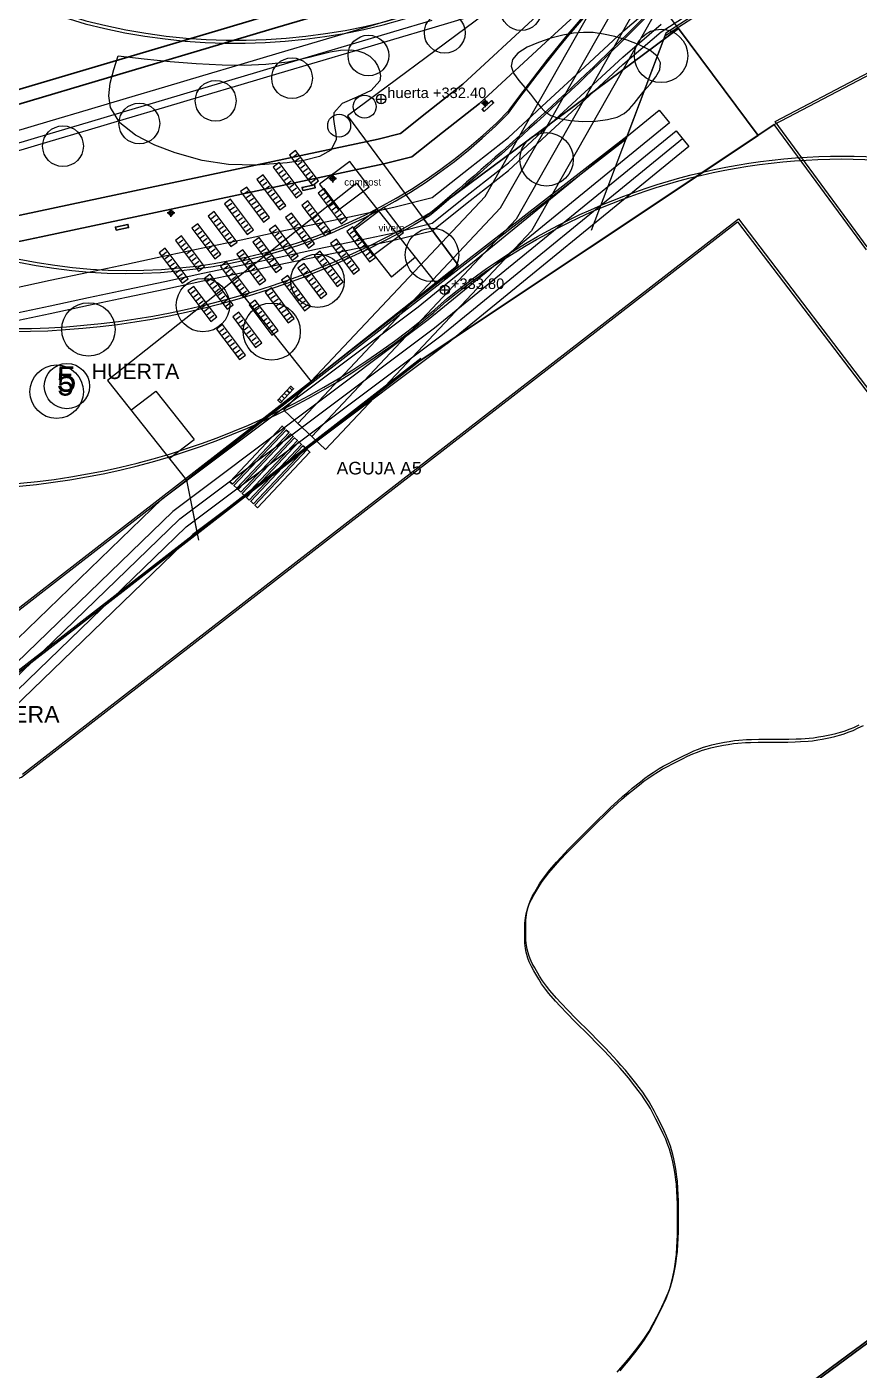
# Model space of a CAD drawing. Header units: metres. Extents: x -1097 to 1588, y -673 to 884.
# Drawn here: x 1084.3 to 1215.1, y 270.2 to 481.3 of the extents above; entities that cross this region are included whole.
import ezdxf

# ---------------------------------------------------------------- set-up
doc = ezdxf.new("R2010")
doc.units = ezdxf.units.M
doc.layers.get('0').update_dxf_attribs({"lineweight": 0, "plot": 0})
for name, color, linetype, lineweight, plot in [('ARBOLES_PROY', 3, 'Continuous', 0, False), ('CORTE-TEXTO', 7, 'Continuous', 0, False), ('COTAS', 7, 'Continuous', 0, False), ('CRECIDA_Q100', 5, 'Continuous', 0, False), ('CRECIDA_Q2', 150, 'Continuous', 0, False), ('EXTENSIONES', 252, 'Continuous', 0, False), ('HATCHS', 7, 'Continuous', 0, False), ('Plazas de Arribo', 40, 'Continuous', 0, False), ('PROY-CICLOVIA', 1, 'Continuous', 0, False), ('PROY-HUERTA', 34, 'Continuous', 0, False), ('PROY-TEXTO', 7, 'Continuous', 0, False), ('SUDS-CUNETA_VERDE', 3, 'Continuous', 0, False), ('SUDS-HUMEDAL', 5, 'Continuous', 0, False), ('SUDS-JARDIN_LLUVIA', 4, 'Continuous', 0, False), ('SUDS-PASARELA', 30, 'Continuous', 0, False), ('TERRAZAS-GAVIONES', 8, 'Continuous', 0, False), ('TERRENO', 188, 'Continuous', 0, False), ('TEXTO', 7, 'Continuous', 0, False), ('Usos Dep.', 94, 'Continuous', 0, False), ('VEGETACION', 85, 'Continuous', 0, False), ('VISTA', 7, 'Continuous', 0, False), ('VISTA LEJOS', 7, 'Continuous', 0, False)]:
    doc.layers.add(name, color=color, linetype=linetype, lineweight=lineweight, plot=plot)
doc.styles.add('ARIAL', font='arial.ttf')

# ---------------------------------------------------------------- blocks, each defined once
blk = doc.blocks.new('BICICLETERO')
for points in [[(-1.5, -0.3), (1.5, -0.3), (1.5, 0.3), (-1.5, 0.3), (-1.5, -0.3)], [(-1.2, -0.3), (-1.2, 0.3)], [(-0.6, -0.3), (-0.6, 0.3)], [(0, -0.3), (0, 0.3)], [(0.5999999999999999, -0.3), (0.5999999999999999, 0.3)], [(1.2, -0.3), (1.2, 0.3)]]:
    blk.add_lwpolyline(points)
blk = doc.blocks.new('LUMINARIA')
for points in [[(-0.6, 0), (0.6, 0)], [(0.35, 0), (0.3197409101749103, 0.1423578250765301), (0.2341957122256004, 0.2601006889170879), (0.1081559480312316, 0.3328697807033037), (-0.03658496214367866, 0.3480826633788957), (-0.1749999999999999, 0.3031088913245535), (-0.2831559480312316, 0.2057248383023656), (-0.3423516602568319, 0.0727690917862159), (-0.3423516602568319, -0.07276909178621567), (-0.2831559480312316, -0.2057248383023655), (-0.1750000000000002, -0.3031088913245534), (-0.03658496214367898, -0.3480826633788957), (0.1081559480312315, -0.3328697807033038), (0.2341957122256002, -0.2601006889170881), (0.3197409101749102, -0.1423578250765303), (0.35, -8.572527594031472e-17)], [(0, -0.6), (0, 0.6)]]:
    blk.add_lwpolyline(points)
blk = doc.blocks.new('BANCO')
blk.add_lwpolyline([(-1, -0.25), (1, -0.25), (1, 0.25), (-1, 0.25), (-1, -0.25)])
blk = doc.blocks.new('CANTERO')
for points in [[(-0.6, -3), (0.6, -3), (0.6, 3), (-0.6, 3), (-0.6, -3)], [(-0.4, 2.399999999999999), (0.4, 2.399999999999999)], [(-0.4, 1.699999999999999), (0.4, 1.699999999999999)], [(-0.4, 1), (0.4, 1)], [(-0.4, 0.2999999999999998), (0.4, 0.2999999999999998)], [(-0.4, -0.4000000000000004), (0.4, -0.4000000000000004)], [(-0.4, -1.1), (0.4, -1.1)], [(-0.4, -1.8), (0.4, -1.8)], [(-0.4, -2.5), (0.4, -2.5)]]:
    blk.add_lwpolyline(points)

msp = doc.modelspace()

# ---------------------------------------------------------------- linework, layer by layer
at = {"layer": ''}
for points in [[(1173.337622760369, 485.8194830643084), (1167.251106431469, 480.1991153721267), (1155.450213344653, 469.3020184680881), (1149.662982180241, 464.7339201516064), (1144.839557917078, 460.9266888276288), (1140.418036966057, 459.8150616780053), (1104.54391810994, 452.1859486403839), (1086.54391810994, 448.3580069638799), (1080.587152365626, 447.0912207500003)], [(1140.890581857749, 486.3477951432839), (1122.890581857749, 481.0067439170443), (1116.890581857749, 479.2263935082978), (1080.959157469187, 468.5646391587944)], [(1079.779810860277, 451.0089800137414), (1085.711871315621, 452.2705123162165), (1103.711871315621, 456.0984539927204), (1139.514058089516, 463.7122697072633), (1143.033591012551, 464.5971254830425), (1147.184671348641, 467.8736614502039), (1152.850335255886, 472.3458017572286), (1164.537452963738, 483.1378370086666)], [(1080.372015528726, 470.6852269364574), (1116.264756239043, 481.335502868898), (1122.264756239043, 483.1158532776445)]]:
    msp.add_lwpolyline(points, dxfattribs=at)
for points in [[(1116.657214231468, 409.4500753799128), (1124.881590619527, 418.1884752922264), (1124.444670623911, 418.5996941116294), (1116.220294235852, 409.8612941993158)], [(1117.312594224891, 408.8332471508083), (1125.536970612951, 417.5716470631219), (1125.100050617335, 417.9828658825249), (1116.875674229275, 409.2444659702113)], [(1117.967974218315, 408.2164189217038), (1126.192350606374, 416.9548188340174), (1125.755430610758, 417.3660376534204), (1117.531054222699, 408.6276377411068)], [(1118.623354211738, 407.5995906925993), (1126.847730599798, 416.3379906049129), (1126.410810604182, 416.7492094243159), (1118.186434216122, 408.0108095120023)], [(1119.278734205162, 406.9827624634948), (1127.503110593221, 415.7211623758084), (1127.066190597606, 416.1323811952114), (1118.841814209546, 407.3939812828978)], [(1119.934114198585, 406.3659342343903), (1128.158490586645, 415.1043341467039), (1127.721570591029, 415.5155529661069), (1119.497194202969, 406.7771530537933)], [(1120.589494192009, 405.7491060052858), (1128.813870580068, 414.4875059175994), (1128.376950584453, 414.8987247370024), (1120.152574196393, 406.1603248246888)]]:
    msp.add_lwpolyline(points, close=True, dxfattribs=at)
at = {"layer": 'ARBOLES_PROY'}
for centre, radius in [((1162, 483.9503243678237), 3.2), ((1150, 480.3892698673301), 3.2), ((1138, 476.828569049837), 3.2), ((1184, 476.774465433523), 4.2), ((1126, 473.267868232344), 3.2), ((1114, 469.707167414851), 3.2), ((1102, 466.1464665973579), 3.2), ((1090, 462.5857657798649), 3.2), ((1166, 460.5158751101386), 4.2), ((1148, 445.5034246806547), 4.2), ((1130, 441.4429865091334), 4.2), ((1112, 437.6150448326295), 4.2), ((1094, 433.7871031561256), 4.2)]:
    msp.add_circle(centre, radius, dxfattribs=at)
at = {"layer": 'CORTE-TEXTO'}
msp.add_circle((1089, 424), 4.2, dxfattribs=at)
at = {"layer": 'COTAS'}
for points in [[(1140, 469.2575), (1140, 470.7425)], [(1139.2575, 470), (1140.7425, 470)], [(1149.2575, 440), (1150.7425, 440)], [(1150, 439.2575), (1150, 440.7425)]]:
    msp.add_lwpolyline(points, dxfattribs=at)
for centre in [(1140, 470), (1150, 440)]:
    msp.add_circle(centre, 0.7425, dxfattribs=at)
at = {"layer": 'CRECIDA_Q100'}
msp.add_lwpolyline([(1082, 440.2351420384562), (1088, 441.5111225972909), (1094, 442.7871031561256), (1100, 444.0630837149602), (1106, 445.3390642737949), (1112, 446.6150448326295), (1118, 447.8910253914642), (1124, 449.1670059502988), (1130, 450.4429865091334), (1136, 451.7189670679681), (1142, 452.9949476268027), (1148, 454.5034246806547), (1154, 459.2393522492082), (1160, 463.9753977120952), (1166, 469.5158751101386), (1172, 475.0563525081819), (1178, 480.5968299062253), (1184, 485.774465433523)], dxfattribs=at)
at = {"layer": 'CRECIDA_Q2'}
msp.add_lwpolyline([(1082, 464.8054153711183), (1088, 466.5857657798649), (1094, 468.3661161886114), (1100, 470.1464665973579), (1106, 471.9268170061044), (1112, 473.707167414851), (1118, 475.4875178235975), (1124, 477.267868232344), (1130, 479.0482186410905), (1136, 480.828569049837), (1142, 482.6089194585836)], dxfattribs=at)
at = {"layer": 'EXTENSIONES'}
msp.add_lwpolyline([(1174.838920779766, 497.151996684344), (1134.700550056492, 467.3373828904165), (1146.626395574063, 451.2820346011073), (1186.764766297337, 481.0966483950348)], close=True, dxfattribs=at)
at = {"layer": 'EXTENSIONES', "color": 253}
msp.add_lwpolyline([(1216.262357367631, 446.3240024852945), (1201.796982948169, 465.9737592577327), (1146.102366521936, 428.8293869978239), (1076.45411464265, 374.8261939321197), (987.2153496858616, 342.5397865342017), (985.8420818245276, 325.3483827014612), (993.3581219878608, 327.4152756254567), (1083.467252888214, 363.428928087969), (1195.993258499038, 450.6782623059495), (1240.585315404563, 392.2185683664935)], dxfattribs=at)
at = {"layer": 'EXTENSIONES'}
msp.add_lwpolyline([(1146.102, 428.829), (1201.797, 465.974)], dxfattribs=at)
at = {"layer": 'HATCHS', "color": 251}
msp.add_lwpolyline([(1186.764766297337, 481.0966483950348), (1174.838920779766, 497.151996684344), (1134.700550056492, 467.3373828904165), (1146.626395574063, 451.2820346011073)], close=True, dxfattribs=at)
at = {"layer": 'Plazas de Arribo', "color": 254}
msp.add_lwpolyline([(1199.256513880079, 464.2794459679568), (1186.764766297337, 481.0966483950348), (1146.626395574063, 451.2820346011073), (1152.116108980548, 443.8914256401118), (1148.613568606277, 441.1183547698362), (1109.412510605106, 410.081649861149), (1111.079961012857, 401.674050355488), (1146.102366521935, 428.8293869978239)], close=True, dxfattribs=at)
at = {"layer": 'Plazas de Arribo'}
for points in [[(1186.765, 481.097), (1199.257, 464.279)], [(1152.116, 443.891), (1146.626, 451.282)], [(1148.614, 441.118), (1152.116, 443.891)], [(1109.413, 410.082), (1111.278, 400.674)]]:
    msp.add_lwpolyline(points, dxfattribs=at)
at = {"layer": 'PROY-CICLOVIA'}
msp.add_lwpolyline([(1047.706217652669, 368.4016470125761), (1076.308279443643, 378.8890696692665), (1105.579694428871, 407.1847708216531), (1145.809025792596, 437.3567693444468), (1183.701538253192, 468.2690821412488), (1185.345067744619, 466.2544330872419), (1147.411457107193, 435.3085928303942), (1107.26981126489, 405.2023584486677), (1077.719819656368, 376.6373665604293), (1048.583252079589, 365.9539584489436), (988.612528216142, 344.9642050967373), (987.7536171118488, 347.4182368232889), (1047.706217652669, 368.4016470125761)], close=True, dxfattribs=at)
at = {"layer": 'PROY-HUERTA'}
for points in [[(1133.3, 452.6), (1138.1, 456.2), (1135.1, 460.2), (1130.3, 456.6)], [(1138.7, 445.4), (1143.5, 449), (1140.5, 453), (1135.7, 449.4)]]:
    msp.add_lwpolyline(points, close=True, dxfattribs=at)
for centre in [(1137.4, 468.8), (1133.4, 465.8)]:
    msp.add_circle(centre, 1.8, dxfattribs=at)
at = {"layer": 'PROY-TEXTO'}
msp.add_circle((1089, 424), 4.2, dxfattribs=at)
at = {"layer": 'SUDS-CUNETA_VERDE'}
msp.add_lwpolyline([(1049.122965573076, 364.4476885636307), (1078.588459787275, 375.2517031088373), (1108.237919708113, 403.9128476989803), (1108.389955063069, 404.0424662973017), (1148.397568685403, 434.0481765140518), (1186.356470508573, 465.0146490540069), (1188.379276036483, 462.5350809875368), (1150.395083027571, 431.5479761644771), (1150.343680263616, 431.5077601977121), (1110.390026962158, 401.5425202216185), (1080.569135273139, 372.7156582555666), (1080.443385920209, 372.6061825533611), (1080.306926954091, 372.5103870435419), (1080.161240118152, 372.4293119242396), (1080.007907356836, 372.3638375518266), (1050.213486505221, 361.439216572901), (1050.191239746133, 361.431245308134), (990.1982102548369, 340.4336849861804), (989.141088895707, 343.4540317265516), (1049.122965573076, 364.4476885636307)], close=True, dxfattribs=at)
msp.add_lwpolyline([(989.6696495752719, 341.943858356366), (1049.662679066568, 362.9414186783196), (1079.457099918183, 373.8660396572452), (1109.349955063069, 402.7624662973017), (1149.383680263616, 432.7877601977121), (1187.367873272528, 463.7748650207719)], dxfattribs=at)
at = {"layer": 'SUDS-HUMEDAL'}
msp.add_lwpolyline([(1183.19066524856, 473.4787911522255), (1183.80508160046, 474.6016701182298), (1183.912605920071, 475.6954671088358), (1183.381031620323, 476.7318533565319), (1182.21789739465, 477.6839870018914), (1180.568579141466, 478.5272082836322), (1178.66368966977, 479.2396782134811), (1176.737005229567, 479.8029441944981), (1174.946645049643, 480.2024179336451), (1173.33060753747, 480.4277532709119), (1171.813694294873, 480.4731141394265), (1170.262002182948, 480.3373257165214), (1168.561920119175, 480.0239048510234), (1166.69066524856, 479.5409689787165), (1164.748811282211, 478.9010258850191), (1162.94062677451, 478.120649759911), (1161.509178605517, 477.2200519351201), (1160.651568425763, 476.222557421246), (1160.447946950575, 475.1540008022384), (1160.83274445749, 474.0420571332426), (1161.619925260678, 472.9155251712084), (1162.572663563172, 471.8035815022126), (1163.490214310864, 470.735024883205), (1164.27797000964, 469.7375303693309), (1164.973467262846, 468.8369325445399), (1165.718720951812, 468.0565564194319), (1166.69066524856, 467.4166133257344), (1168.01810286301, 466.9336774534276), (1169.7187630511, 466.6202565879296), (1171.681785519841, 466.4844681650245), (1173.702529925268, 466.5298290335391), (1175.55546965364, 466.7551643708059), (1177.075561618421, 467.1546381099528), (1178.215065255436, 467.7179040909699), (1179.052687132866, 468.4303740208188), (1179.751173897348, 469.2735953025596), (1180.480331441168, 470.2257289479191), (1181.336526299887, 471.2621151956152), (1182.291354674695, 472.3559121862211), (1183.19066524856, 473.4787911522255)], close=True, dxfattribs=at)
at = {"layer": 'SUDS-JARDIN_LLUVIA'}
msp.add_lwpolyline([(1156.352978253388, 454.6908867548095), (1177.086413381437, 491.2212248375627), (1184.913586618563, 486.7787751624373), (1163.647021746612, 449.3091132451905), (1131.276899967118, 414.9158588544776), (1124.723100032882, 421.0841411455224), (1156.352978253388, 454.6908867548095)], close=True, dxfattribs=at)
at = {"layer": 'SUDS-PASARELA'}
msp.add_lwpolyline([(1158.784326084463, 452.8969622516035), (1179.695471127146, 489.7404082791876), (1182.304528872854, 488.2595917208124), (1161.215673915537, 451.1030377483965), (1129.092299989039, 416.9719529514925), (1126.907700010961, 419.0280470485075), (1158.784326084463, 452.8969622516035)], close=True, dxfattribs=at)
at = {"layer": 'TERRAZAS-GAVIONES'}
for points in [[(1082, 435.0351420384562), (1088, 436.3111225972909), (1094, 437.5871031561256), (1100, 438.8630837149602), (1106, 440.1390642737949), (1112, 441.4150448326295), (1118, 442.6910253914642), (1124, 443.9670059502988), (1130, 445.2429865091335), (1136, 446.5189670679681), (1142, 447.7949476268028), (1148, 449.3034246806548), (1154, 454.0393522492082), (1160, 458.7753977120952), (1166, 464.3158751101386), (1172, 469.8563525081819), (1178, 475.3968299062253), (1184, 480.574465433523), (1190, 484.4035853372506)], [(1082, 461.6054153711183), (1088, 463.3857657798649), (1094, 465.1661161886114), (1100, 466.9464665973579), (1106, 468.7268170061045), (1112, 470.507167414851), (1118, 472.2875178235975), (1124, 474.067868232344), (1130, 475.8482186410905), (1136, 477.628569049837), (1142, 479.4089194585836), (1148, 481.1892698673302), (1154, 482.9696202760766)], [(1082, 462.8054153711183), (1088, 464.5857657798649), (1094, 466.3661161886114), (1100, 468.1464665973579), (1106, 469.9268170061044), (1112, 471.707167414851), (1118, 473.4875178235975), (1124, 475.267868232344), (1130, 477.0482186410905), (1136, 478.828569049837), (1142, 480.6089194585836), (1148, 482.3892698673301)], [(1082, 436.2351420384562), (1088, 437.5111225972909), (1094, 438.7871031561256), (1100, 440.0630837149602), (1106, 441.3390642737949), (1112, 442.6150448326295), (1118, 443.8910253914642), (1124, 445.1670059502988), (1130, 446.4429865091334), (1136, 447.7189670679681), (1142, 448.9949476268027), (1148, 450.5034246806547), (1154, 455.2393522492082), (1160, 459.9753977120952), (1166, 465.5158751101386), (1172, 471.0563525081819), (1178, 476.5968299062253), (1184, 481.774465433523)]]:
    msp.add_lwpolyline(points, dxfattribs=at)
at = {"layer": 'TERRENO'}
for points in [[(819.4173944652639, 306.0824991534843, 0.154145749081641), (865.1954434574209, 354.783813133408, -0.2647455603249668), (939.1940075563825, 409.3954420383467, 0.1261837899645528), (1009.140622040685, 440.8325099819718, 0.02335148053517192), (1019.703277134765, 446.1858350872441, -0.2014991702789409), (1077.435920159761, 445.7222695486067, 0.2740252699543184), (1159.999120792802, 467.7686926531984, -0.09763304246837376), (1218.300445042979, 522.4251931882842, -0.02575816305017804), (1250.439673847016, 542.7398569048761, -0.1217905708332365), (1294.226238955241, 555.8182018618478, 0.2239233830435941), (1324.518302147705, 579.8081507529511, -0.189715301491856), (1348.574504837822, 596.1664709966077, 0.1860199776540887), (1376.088217484262, 613.1799086439802, -0.2246978064114365), (1469.117210762072, 654.6912322664081, 0.1855076572382123), (1499.566936122682, 666.6149814636825, -0.2106515916824161), (1535.207277791072, 677.617760832925)], [(1382.227261298764, 608.656947321762, -0.123503559882445), (1354.256718392912, 590.5651111188723, 0.1315022825123378), (1323.12227740461, 568.1379470327316, -0.1889323355039544), (1285.87195956191, 542.0416527395515, 0.1407426997788252), (1182.727880509067, 483.9341400540812, -0.02393353358099473), (1147.596820712518, 451.617240668778, -0.1723374534009138), (1062.842610335406, 434.7449589525728, 0.171155758552649), (940.598184358757, 391.6364507400809, -0.06604700818963342), (912.9167043687512, 375.3796656470637, -0.06604700818963342)], [(1072.474516444337, 408.6660239003046, 0.1835187797540401), (1150.295570436362, 438.2247874453111, -0.3153542440608315), (1262.411522665489, 446.9698281758843, 0.1328921016504498)]]:
    msp.add_lwpolyline(points, format="xyb", dxfattribs=at)
msp.add_lwpolyline([(1177.551668576393, 270.1345383408858), (1178.27168046819, 270.9697554256214), (1178.857290137056, 271.6801699805452), (1179.894107258376, 272.9761965736194), (1180.422115976419, 273.6578105702444), (1180.969325012024, 274.4066259866028), (1181.353331353944, 274.9730376773892), (1181.958141342234, 275.9234573305963), (1182.313347206879, 276.5186696635006), (1182.774154816251, 277.3538870062126), (1183.186961636376, 278.1507035796909), (1183.96457447527, 279.7059359508945), (1184.348580817189, 280.5027525495185), (1184.722986999396, 281.3379699797748), (1184.96299096426, 281.9331824281631), (1185.308596669193, 282.8836023421405), (1185.490999681372, 283.4500142331614), (1185.692603011113, 284.1988299941091), (1185.846205546018, 284.8804443707137), (1186.105409829374, 286.1764717358543), (1186.2302118898, 286.886886755508), (1186.345413792375, 287.7221044456033), (1186.412614901047, 288.4037189041643), (1186.499016328212, 289.613344601859), (1186.537416964266, 290.410161549729), (1186.566217438746, 291.5909866900562), (1186.575817596596, 292.7622116445942), (1186.575817596596, 295.0950613706751), (1186.566217429433, 296.2662863373204), (1186.53741692422, 297.4471115055873), (1186.499016251843, 298.2439284925728), (1186.412614738997, 299.4535542750178), (1186.345413562339, 300.1351688080846), (1186.230211546142, 300.9703866099386), (1186.105409359988, 301.6808017515956), (1185.846204818655, 302.9768293775065), (1185.692602128219, 303.6584439049853), (1185.490998598244, 304.4072598670988), (1185.308595403526, 304.9736719425215), (1184.962989351209, 305.9240921992256), (1184.722985146064, 306.5193048869638), (1184.348578589465, 307.3545226925431), (1183.964571863841, 308.151339674872), (1183.186958244499, 309.7065728274553), (1182.774151017386, 310.5033898135094), (1182.313342946079, 311.3386076153635), (1181.958136724737, 311.9338203031017), (1181.353326132018, 312.8842405616684), (1180.969319408257, 313.4506526361598), (1180.422109824102, 314.1994685973419), (1179.894100576136, 314.881083128546), (1178.857282419186, 316.177110751663), (1178.271672162656, 316.8875258951826), (1177.551659551877, 317.7227437016933), (1176.937248791065, 318.4043582291721), (1175.814029120337, 319.6139840116172), (1175.055615836251, 320.41080099674), (1173.90359566031, 321.5916261678009), (1172.741975315344, 322.7628511335148), (1170.409134459179, 325.095700860527), (1169.257114284169, 326.2669258225156), (1168.133894611578, 327.4477509935765), (1167.413882002663, 328.2445679786994), (1166.377063841987, 329.4541937639384), (1165.829854257833, 330.1358082942112), (1165.225043667909, 330.9710260969965), (1164.764235596601, 331.6814412395848), (1163.986621977258, 332.9774688654958), (1163.612215419728, 333.6590833939059), (1163.266609367412, 334.4078993560194), (1163.065005836505, 334.9743114286481), (1162.805801296104, 335.9247316862835), (1162.690599279907, 336.5199443758844), (1162.604197765198, 337.3551621814637), (1162.575397261847, 338.1519791647239), (1162.575397261847, 339.7072123173072), (1162.604197765198, 340.504029299636), (1162.690599279907, 341.3392471024214), (1162.805801296104, 341.9344597920223), (1163.065005836505, 342.884880047795), (1163.266609367412, 343.4512921222864), (1163.612215419728, 344.2001080834685), (1163.986621977258, 344.8817226146726), (1164.764235596601, 346.1777502396523), (1165.225043667909, 346.8881653841032), (1165.829854259696, 347.7233831878199), (1166.377063841987, 348.4049977152987), (1167.413881999869, 349.6146234968124), (1168.133894610647, 350.4114404819353), (1169.257114284169, 351.5922656520648), (1170.409134459179, 352.7634906196414), (1172.741975315344, 355.0963403466536), (1173.913195837717, 356.2579651163338), (1175.094016547743, 357.4099897002249), (1175.890830540527, 358.1684059058695), (1177.100451811645, 359.2916299342556), (1177.782063818034, 359.9060430988117), (1178.617278557699, 360.626058559437), (1179.327691125181, 361.2116711712821), (1180.623714083303, 362.2484935284971), (1181.30532617351, 362.7765049362002), (1182.054139490668, 363.3237168039574), (1182.620549591687, 363.7077251724346), (1183.570966584105, 364.3125384073152), (1184.166177249011, 364.6677462202875), (1185.001392249446, 365.1285564168735), (1185.798206589613, 365.5413656025572), (1187.353434603158, 366.3189829555719), (1188.150248973127, 366.7029915531544), (1188.985464061107, 367.0773999947502), (1189.580674840566, 367.3174054683565), (1190.531092090029, 367.6630134373351), (1191.097502395008, 367.8454177105247), (1191.846316055823, 368.0470225545956), (1192.527928523216, 368.2006263570307), (1193.823952256199, 368.4598329202651), (1194.534365284685, 368.5846361644013), (1195.369580632504, 368.6998393400951), (1196.051193184648, 368.76704138754), (1197.260815492328, 368.8534443513869), (1198.057630204093, 368.8918459271459), (1199.238452038225, 368.9206476933701), (1200.409673711713, 368.9302490610077), (1202.742516901772, 368.9302513930394), (1203.913738577124, 368.9398527560203), (1205.094560408462, 368.968654506412), (1205.891375121158, 369.0070560654073), (1207.100997428838, 369.0934589864133), (1207.78260998005, 369.1606609993993), (1208.617825328801, 369.2758641154884), (1209.328238355424, 369.4006673018827), (1210.624262091201, 369.6598737319379), (1211.3058745558, 369.8134774580045), (1212.054688219409, 370.015082202424), (1212.621098522525, 370.1974863852753), (1213.571515771057, 370.5430941828905), (1214.166726551447, 370.7830995344935), (1215.001941639427, 371.1575077879621), (1215.798756008465, 371.5415161927609)], dxfattribs=at)
at = {"layer": 'TEXTO'}
msp.add_circle((1090.610350773509, 424.8779391810755), 3.557540025785137, dxfattribs=at)
at = {"layer": 'Usos Dep.'}
msp.add_lwpolyline([(1136.198886642801, 456.7987779703041), (1096.99782864163, 425.7620730616169), (1109.412510605106, 410.081649861149), (1148.613568606277, 441.1183547698362)], close=True, dxfattribs=at)
for points in [[(1139.407, 452.746), (1135.616, 449.625)], [(1135.616, 449.625), (1141.631, 442.027)], [(1145.422, 445.149), (1141.631, 442.027)], [(1116.598, 441.28), (1129.013, 425.6)], [(1100.683, 421.108), (1104.591, 424.082)], [(1104.591, 424.082), (1110.606, 416.485)], [(1106.698, 413.51), (1110.606, 416.485)]]:
    msp.add_lwpolyline(points, dxfattribs=at)
msp.add_circle((1122.805698623956, 433.440213915727), 4.492362185176163, dxfattribs=at)
at = {"layer": 'VEGETACION'}
msp.add_lwpolyline([(1098.676294260919, 476.7850029507105), (1102.749507363915, 476.319813315583), (1106.82684299165, 475.8977948720716), (1110.912423668866, 475.5621188117927), (1115.010371920301, 475.3559563263622), (1118.456099907783, 475.3203626725432), (1121.897812874031, 475.4674008002772), (1125.319901461274, 475.8582862824397), (1128.706756311744, 476.5542346919071), (1130.34154708068, 477.0017932660186), (1131.977143654413, 477.4213891111192), (1133.626416027914, 477.6981479220354), (1135.302234196154, 477.7171953935946), (1136.321675868693, 477.5560870374765), (1137.304928130317, 477.2346723428882), (1138.201481113827, 476.7280119517736), (1138.960824952026, 476.0111665060764), (1139.437800860985, 475.276814347334), (1139.759407618695, 474.460489334937), (1139.892412606354, 473.6331987533105), (1139.803583205161, 472.8659498868797), (1138.451250305256, 471.3341536592924), (1136.166311428122, 470.2940817137593), (1133.891770922427, 469.2738023144536), (1132.570633136842, 467.8013837255481), (1132.501894655467, 466.8183920293976), (1132.673118825189, 465.7200599333443), (1132.885628573928, 464.6047850168477), (1132.940746829599, 463.5709648593671), (1132.120469194588, 461.9865173431872), (1130.292339147531, 460.964281337861), (1127.867576736194, 460.3496864606883), (1125.257402008341, 459.988162328969), (1120.329631026306, 459.6125133917438), (1116.003607002075, 459.7130496157906), (1111.89711105219, 460.3367370574163), (1107.627924293193, 461.5305417729274), (1104.423622819882, 462.7385182592172), (1101.376894775937, 464.2968004619754), (1098.913449712001, 466.2520431754749), (1097.458997178717, 468.6509011939884), (1097.212276569115, 470.4961221540537), (1097.4378801425, 472.5027469533607), (1097.978366504545, 474.616974312162), (1098.676294260919, 476.7850029507105)], dxfattribs=at)
at = {"layer": 'VISTA'}
for points in [[(1076.454, 374.826), (1146.102, 428.829)], [(1076.605, 375.296), (1146.253, 429.299)]]:
    msp.add_lwpolyline(points, dxfattribs=at)
at = {"layer": 'VISTA LEJOS'}
for points in [[(820.4194677623474, 306.6504540133707, 0.1514904020054806), (865.1954434574211, 354.783813133408, -0.2647455603249668), (939.1940075563828, 409.3954420383467, 0.1261837899645528), (1009.140622040685, 440.8325099819718, 0.02335148053517192), (1019.703277134765, 446.1858350872441, -0.2014991702789409), (1077.435920159761, 445.7222695486067, 0.2740252699543184), (1159.999120792803, 467.7686926531984, -0.09763304246837376), (1218.300445042979, 522.4251931882842, -0.02575816305017804), (1250.439673847016, 542.7398569048761, -0.1217905708332365), (1294.226238955241, 555.8182018618478, 0.2239233830435941), (1324.518302147705, 579.8081507529511, -0.189715301491856), (1348.574504837822, 596.1664709966077, 0.1860199776540887), (1376.088217484262, 613.1799086439802, -0.2246978064114365), (1469.117210762073, 654.6912322664081, 0.1855076572382123), (1499.566936122682, 666.6149814636825, -0.2106515916824161), (1535.207277791072, 677.617760832925)], [(820.5702380799659, 307.1201314380769, 0.1514904020054806), (865.3462137750396, 355.2534905581142, -0.2647455603249668), (939.3447778740012, 409.8651194630529, 0.1261837899645528), (1009.291392358304, 441.3021874066781, 0.02335148053517192), (1019.854047452384, 446.6555125119498, -0.2014991702789409), (1077.586690477379, 446.191946973313, 0.2740252699543184), (1160.149891110421, 468.2383700779051, -0.09763304246837376), (1218.451215360597, 522.89487061299, -0.02575816305017804), (1250.590444164634, 543.2095343295819, -0.1217905708332365), (1294.377009272859, 556.287879286554, 0.2239233830435941), (1324.669072465323, 580.2778281776568, -0.189715301491856), (1348.725275155441, 596.6361484213139, 0.1860199776540887), (1376.23898780188, 613.649586068686, -0.2246978064114365), (1469.267981079691, 655.1609096911138, 0.1855076572382123), (1499.7177064403, 667.0846588883892, -0.2106515916824161), (1535.35804810869, 678.0874382576312)], [(1382.227261298765, 608.656947321762, -0.123503559882445), (1354.256718392912, 590.5651111188723, 0.1315022825123378), (1323.12227740461, 568.1379470327316, -0.1889323355039544), (1285.871959561911, 542.0416527395515, 0.1407426997788252), (1182.727880509068, 483.9341400540812, -0.02393353358099473), (1147.596820712518, 451.617240668778, -0.1723374534009138), (1062.842610335406, 434.7449589525728, 0.1229326523904427), (972.6252323388317, 412.3872195784603, 0.1092520949236834)], [(1382.378031616383, 609.1266247464682, -0.123503559882445), (1354.407488710531, 591.034788543579, 0.1315022825123378), (1323.273047722228, 568.6076244574379, -0.1889323355039544), (1286.022729879529, 542.5113301642582, 0.1407426997788252), (1182.878650826686, 484.403817478787, -0.02393353358099473), (1147.747591030136, 452.0869180934842, -0.1723374534009138), (1062.993380653024, 435.214636377279, 0.1229326523904427), (972.7760026564501, 412.8568970031661, 0.1092520949236834)], [(806.655419278387, 405.5376411225094, -0.08602497752655446), (882.1833165729977, 436.8804897931783), (882.1833165813796, 436.8804897950409, -0.0105456306691582), (930.9972276952676, 444.0139446906193, 0.1337336085015917), (1015.345326369125, 471.16393555658, -0.2270032056045967), (1093.46072522128, 481.8374588829844, 0.2770878085747575), (1185.723768004645, 508.6805909485935, -0.1379877893302887), (1265.743139503952, 554.3966630273877, 0.1395079484555171), (1332.373601046819, 594.4166418048932)], [(806.6554192783872, 405.5376411225094, -0.08602497752655446), (882.1833165729979, 436.8804897931783), (882.1833165813798, 436.8804897950409, -0.0105456306691582), (930.9972276952678, 444.0139446906193, 0.1337336085015917), (1015.345326369126, 471.16393555658, -0.2270032056045967), (1093.46072522128, 481.8374588829844, 0.2770878085747575), (1185.723768004645, 508.6805909485935, -0.1379877893302887), (1265.743139503952, 554.3966630273877, 0.1395079484555171), (1332.373601046819, 594.4166418048932)], [(806.8061895960057, 406.0073185472161, -0.08602497752655446), (882.3340868906164, 437.3501672178841), (882.3340868989983, 437.3501672197472, -0.0105456306691582), (931.1479980128863, 444.483622115325, 0.1337336085015917), (1015.496096686744, 471.6336129812862, -0.2270032056045967), (1093.611495538898, 482.3071363076911, 0.2770878085747575), (1185.874538322263, 509.1502683733002, -0.1379877893302887), (1265.89390982157, 554.8663404520939, 0.1395079484555171), (1332.524371364438, 594.8863192295989)], [(1072.474516444337, 408.6660239003046, 0.1835187797540401), (1150.295570436362, 438.2247874453111, -0.3153542440608315), (1262.41152266549, 446.9698281758843, 0.1328921016504498)], [(1072.625286761955, 409.1357013250108, 0.1835187797540401), (1150.446340753981, 438.6944648700169, -0.3153542440608315), (1262.562292983108, 447.439505600591, 0.1328921016504498)]]:
    msp.add_lwpolyline(points, format="xyb", dxfattribs=at)
for points in [[(1296.384, 551.808), (1184.617, 479.891)], [(1296.535, 552.278), (1184.768, 480.36)], [(1184.617, 479.891), (1173.013, 449.31)], [(1184.617, 479.891), (1178.456, 463.653)], [(1184.768, 480.36), (1178.606, 464.123)], [(1201.797, 465.974), (1229.36, 480.465)], [(1201.948, 466.443), (1229.51, 480.935)], [(1207.281, 468.857), (1229.36, 480.465)], [(1216.262, 446.324), (1201.797, 465.974)], [(1216.413, 446.794), (1201.948, 466.443)], [(1178.456, 463.653), (1072.932, 381.834)], [(1178.606, 464.123), (1073.083, 382.303)], [(1083.467, 363.429), (1195.993, 450.678)], [(1083.618, 363.899), (1196.144, 451.148)], [(1195.993, 450.678), (1289.3, 328.354)], [(1196.144, 451.148), (1289.451, 328.823)], [(1177.551668576393, 270.1345383408858), (1178.271680468191, 270.9697554256214), (1178.857290137056, 271.6801699805452), (1179.894107258376, 272.9761965736194), (1180.422115976419, 273.6578105702444), (1180.969325012025, 274.4066259866028), (1181.353331353944, 274.9730376773892), (1181.958141342234, 275.9234573305963), (1182.31334720688, 276.5186696635006), (1182.774154816251, 277.3538870062126), (1183.186961636376, 278.1507035796909), (1183.96457447527, 279.7059359508945), (1184.348580817189, 280.5027525495185), (1184.722986999396, 281.3379699797748), (1184.96299096426, 281.9331824281631), (1185.308596669194, 282.8836023421405), (1185.490999681372, 283.4500142331614), (1185.692603011113, 284.1988299941091), (1185.846205546018, 284.8804443707137), (1186.105409829375, 286.1764717358543), (1186.2302118898, 286.886886755508), (1186.345413792376, 287.7221044456033), (1186.412614901047, 288.4037189041643), (1186.499016328212, 289.613344601859), (1186.537416964267, 290.410161549729), (1186.566217438746, 291.5909866900562), (1186.575817596596, 292.7622116445942), (1186.575817596596, 295.0950613706751), (1186.566217429433, 296.2662863373204), (1186.53741692422, 297.4471115055873), (1186.499016251844, 298.2439284925728), (1186.412614738997, 299.4535542750178), (1186.345413562339, 300.1351688080846), (1186.230211546142, 300.9703866099386), (1186.105409359988, 301.6808017515956), (1185.846204818655, 302.9768293775065), (1185.692602128219, 303.6584439049853), (1185.490998598244, 304.4072598670988), (1185.308595403526, 304.9736719425215), (1184.962989351209, 305.9240921992256), (1184.722985146065, 306.5193048869638), (1184.348578589466, 307.3545226925431), (1183.964571863841, 308.151339674872), (1183.186958244499, 309.7065728274553), (1182.774151017387, 310.5033898135094), (1182.313342946079, 311.3386076153635), (1181.958136724737, 311.9338203031017), (1181.353326132018, 312.8842405616684), (1180.969319408257, 313.4506526361598), (1180.422109824103, 314.1994685973419), (1179.894100576136, 314.881083128546), (1178.857282419186, 316.177110751663), (1178.271672162656, 316.8875258951826), (1177.551659551878, 317.7227437016933), (1176.937248791065, 318.4043582291721), (1175.814029120337, 319.6139840116172), (1175.055615836252, 320.41080099674), (1173.90359566031, 321.5916261678009), (1172.741975315344, 322.7628511335148), (1170.409134459179, 325.095700860527), (1169.257114284169, 326.2669258225156), (1168.133894611579, 327.4477509935765), (1167.413882002663, 328.2445679786994), (1166.377063841988, 329.4541937639384), (1165.829854257833, 330.1358082942112), (1165.225043667909, 330.9710260969965), (1164.764235596601, 331.6814412395848), (1163.986621977259, 332.9774688654958), (1163.612215419728, 333.6590833939059), (1163.266609367412, 334.4078993560194), (1163.065005836506, 334.9743114286481), (1162.805801296104, 335.9247316862835), (1162.690599279907, 336.5199443758844), (1162.604197765198, 337.3551621814637), (1162.575397261847, 338.1519791647239), (1162.575397261847, 339.7072123173072), (1162.604197765198, 340.504029299636), (1162.690599279907, 341.3392471024214), (1162.805801296104, 341.9344597920223), (1163.065005836506, 342.884880047795), (1163.266609367412, 343.4512921222864), (1163.612215419728, 344.2001080834685), (1163.986621977259, 344.8817226146726), (1164.764235596601, 346.1777502396523), (1165.225043667909, 346.8881653841032), (1165.829854259696, 347.7233831878199), (1166.377063841988, 348.4049977152987), (1167.413881999869, 349.6146234968124), (1168.133894610647, 350.4114404819353), (1169.257114284169, 351.5922656520648), (1170.409134459179, 352.7634906196414), (1172.741975315344, 355.0963403466536), (1173.913195837718, 356.2579651163338), (1175.094016547743, 357.4099897002249), (1175.890830540527, 358.1684059058695), (1177.100451811645, 359.2916299342556), (1177.782063818034, 359.9060430988117), (1178.617278557699, 360.626058559437), (1179.327691125181, 361.2116711712821), (1180.623714083303, 362.2484935284971), (1181.305326173511, 362.7765049362002), (1182.054139490668, 363.3237168039574), (1182.620549591687, 363.7077251724346), (1183.570966584105, 364.3125384073152), (1184.166177249011, 364.6677462202875), (1185.001392249447, 365.1285564168735), (1185.798206589613, 365.5413656025572), (1187.353434603159, 366.3189829555719), (1188.150248973128, 366.7029915531544), (1188.985464061108, 367.0773999947502), (1189.580674840566, 367.3174054683565), (1190.531092090029, 367.6630134373351), (1191.097502395008, 367.8454177105247), (1191.846316055823, 368.0470225545956), (1192.527928523217, 368.2006263570307), (1193.823952256199, 368.4598329202651), (1194.534365284685, 368.5846361644013), (1195.369580632504, 368.6998393400951), (1196.051193184648, 368.76704138754), (1197.260815492328, 368.8534443513869), (1198.057630204093, 368.8918459271459), (1199.238452038225, 368.9206476933701), (1200.409673711714, 368.9302490610077), (1202.742516901773, 368.9302513930394), (1203.913738577124, 368.9398527560203), (1205.094560408462, 368.968654506412), (1205.891375121158, 369.0070560654073), (1207.100997428838, 369.0934589864133), (1207.782609980051, 369.1606609993993), (1208.617825328801, 369.2758641154884), (1209.328238355424, 369.4006673018827), (1210.624262091201, 369.6598737319379), (1211.3058745558, 369.8134774580045), (1212.05468821941, 370.015082202424), (1212.621098522525, 370.1974863852753), (1213.571515771058, 370.5430941828905), (1214.166726551447, 370.7830995344935), (1215.001941639427, 371.1575077879621), (1215.798756008465, 371.5415161927609)], [(1177.088028748803, 269.9226018527861), (1177.702438894012, 270.604215765592), (1178.422450785809, 271.4394328503281), (1179.008060454675, 272.149847405251), (1180.044877575994, 273.4458739983261), (1180.572886294038, 274.127487994951), (1181.120095329643, 274.876303411309), (1181.504101671562, 275.442715102095), (1182.108911659852, 276.393134755303), (1182.464117524498, 276.9883470882069), (1182.92492513387, 277.8235644309189), (1183.337731953994, 278.6203810043971), (1184.115344792888, 280.1756133756012), (1184.499351134807, 280.9724299742252), (1184.873757317015, 281.807647404481), (1185.113761281878, 282.4028598528689), (1185.459366986812, 283.3532797668472), (1185.641769998991, 283.919691657868), (1185.843373328731, 284.6685074188149), (1185.996975863636, 285.3501217954199), (1186.256180146993, 286.646149160561), (1186.380982207418, 287.3565641802138), (1186.496184109994, 288.19178187031), (1186.563385218666, 288.8733963288701), (1186.64978664583, 290.0830220265652), (1186.688187281885, 290.8798389744352), (1186.716987756365, 292.0606641147619), (1186.726587914214, 293.2318890693), (1186.726587914214, 295.5647387953809), (1186.716987747051, 296.735963762027), (1186.688187241838, 297.916788930293), (1186.649786569462, 298.713605917279), (1186.563385056615, 299.9232316997241), (1186.496183879957, 300.6048462327908), (1186.38098186376, 301.4400640346448), (1186.256179677606, 302.1504791763018), (1185.996975136273, 303.4465068022132), (1185.843372445837, 304.128121329692), (1185.641768915862, 304.876937291805), (1185.459365721144, 305.4433493672282), (1185.113759668828, 306.3937696239318), (1184.873755463683, 306.98898231167), (1184.499348907084, 307.8242001172489), (1184.11534218146, 308.6210170995782), (1183.337728562117, 310.176250252161), (1182.924921335005, 310.9730672382161), (1182.464113263697, 311.8082850400701), (1182.108907042355, 312.4034977278079), (1181.504096449636, 313.3539179863751), (1181.120089725875, 313.920330060866), (1180.572880141721, 314.6691460220482), (1180.044870893755, 315.3507605532518), (1179.008052736804, 316.6467881763692), (1178.422442480274, 317.3572033198889), (1177.702429869496, 318.192421126399), (1177.088019108683, 318.8740356538779), (1175.964799437956, 320.0836614363229), (1175.20638615387, 320.8804784214462), (1174.054365977929, 322.0613035925071), (1172.892745632962, 323.232528558221), (1170.559904776797, 325.5653782852332), (1169.407884601787, 326.7366032472219), (1168.284664929197, 327.9174284182832), (1167.564652320281, 328.714245403406), (1166.527834159606, 329.9238711886451), (1165.980624575452, 330.605485718917), (1165.375813985527, 331.4407035217032), (1164.915005914219, 332.1511186642911), (1164.137392294877, 333.447146290202), (1163.762985737347, 334.1287608186121), (1163.41737968503, 334.877576780726), (1163.215776154124, 335.4439888533539), (1162.956571613722, 336.3944091109902), (1162.841369597525, 336.9896218005911), (1162.754968082816, 337.8248396061699), (1162.726167579465, 338.6216565894301), (1162.726167579465, 340.1768897420129), (1162.754968082816, 340.9737067243418), (1162.841369597525, 341.8089245271281), (1162.956571613722, 342.404137216728), (1163.215776154124, 343.3545574725008), (1163.41737968503, 343.9209695469931), (1163.762985737347, 344.6697855081752), (1164.137392294877, 345.3514000393789), (1164.915005914219, 346.647427664358), (1165.375813985527, 347.357842808809), (1165.980624577314, 348.1930606125261), (1166.527834159606, 348.8746751400049), (1167.564652317487, 350.0843009215191), (1168.284664928265, 350.8811179066411), (1169.407884601787, 352.0619430767711), (1170.559904776797, 353.2331680443481), (1172.892745632962, 355.5660177713598), (1174.063966155336, 356.72764254104), (1175.244786865362, 357.8796671249311), (1176.041600858145, 358.6380833305761), (1177.251222129264, 359.7613073589619), (1177.932834135652, 360.3757205235179), (1178.768048875318, 361.0957359841432), (1179.478461442799, 361.6813485959879), (1180.774484400921, 362.7181709532028), (1181.456096491129, 363.246182360906), (1182.204909808286, 363.7933942286641), (1182.771319909305, 364.1774025971408), (1183.721736901723, 364.7822158320209), (1184.316947566629, 365.1374236449942), (1185.152162567065, 365.5982338415802), (1185.948976907231, 366.011043027263), (1187.504204920777, 366.7886603802781), (1188.301019290746, 367.1726689778611), (1189.136234378726, 367.5470774194559), (1189.731445158184, 367.7870828930631), (1190.681862407648, 368.1326908620408), (1191.248272712626, 368.3150951352309), (1191.997086373441, 368.5166999793018), (1192.678698840835, 368.6703037817369), (1193.974722573817, 368.9295103449708), (1194.685135602303, 369.054313589108), (1195.520350950122, 369.1695167648008), (1196.201963502266, 369.2367188122462), (1197.411585809947, 369.3231217760931), (1198.208400521711, 369.3615233518522), (1199.389222355843, 369.3903251180759), (1200.560444029332, 369.3999264857139), (1202.893287219391, 369.3999288177461), (1204.064508894742, 369.4095301807261), (1205.24533072608, 369.4383319311182), (1206.042145438776, 369.476733490113), (1207.251767746457, 369.56313641112), (1207.933380297669, 369.630338424105), (1208.768595646419, 369.7455415401951), (1209.479008673043, 369.8703447265889), (1210.775032408819, 370.1295511566441), (1211.456644873418, 370.2831548827112), (1212.205458537028, 370.4847596271302), (1212.771868840144, 370.667163809981), (1213.722286088676, 371.0127716075972), (1214.317496869065, 371.2527769592002), (1215.152711957045, 371.6271852126679)], [(1289.3, 328.354), (1072.204, 167.978)], [(1072.204, 167.978), (1289.3, 328.354)], [(1289.451, 328.823), (1072.355, 168.447)], [(1072.355, 168.447), (1289.451, 328.823)]]:
    msp.add_lwpolyline(points, dxfattribs=at)

# ---------------------------------------------------------------- block references
at = {"layer": ''}
for p in [(1156.361195145577, 469.326549176346), (1132.402818877844, 457.4971002442517), (1106.971534087656, 452.0887960811738)]:
    msp.add_blockref('LUMINARIA', p, dxfattribs=at)
for name, p, rotation in [('BANCO', (1156.768243165737, 468.885740930865), 42.71978200920185), ('BANCO', (1128.615120544655, 456.0781776470815), 12.00585809846819), ('BANCO', (1099.271330402131, 449.837826689684), 12.00585809847138), ('BICICLETERO', (1125.001529441853, 423.5685881794155), 46.73570458892839)]:
    msp.add_blockref(name, p, dxfattribs=dict(at, rotation=rotation))
at = {"layer": 'PROY-HUERTA', "rotation": 36.86989764584402}
for p in [(1127.88, 459.16), (1122.76, 455.32), (1125.32, 457.24), (1120.2, 453.4), (1117.64, 451.48), (1129.82, 451.24), (1132.38, 453.16), (1115.08, 449.56), (1127.26, 449.32), (1112.52, 447.64), (1124.7, 447.4), (1136.88, 447.16), (1109.96, 445.72), (1122.14, 445.48), (1134.32, 445.24), (1107.4, 443.8), (1119.58, 443.56), (1131.76, 443.32), (1117.02, 441.64), (1129.2, 441.4), (1114.46, 439.72), (1126.64, 439.48), (1111.9, 437.8), (1124.08, 437.56), (1121.52, 435.64), (1118.96, 433.72), (1116.4, 431.8)]:
    msp.add_blockref('CANTERO', p, dxfattribs=at)

# ---------------------------------------------------------------- texts
at = {"layer": 'CORTE-TEXTO', "style": 'ARIAL'}
for s, height, p in [('5', 4, (1089, 424)), ('HUERTA', 2.4, (1094.5, 426)), ('AV. COSTANERA', 2.6, (1060, 372))]:
    msp.add_text(s, height=height, dxfattribs=at).set_placement(p)
at = {"layer": 'COTAS', "style": 'ARIAL'}
for s, p in [('huerta +332.40', (1140.96525, 470.1485)), ('+333.80', (1150.96525, 440.1485))]:
    msp.add_text(s, height=1.65, dxfattribs=at).set_placement(p)
at = {"layer": 'PROY-TEXTO', "style": 'ARIAL'}
for s, height, p in [('compost', 1.1, (1134.2, 456.4)), ('vivero', 1.1, (1139.6, 449.2)), ('5', 4, (1089, 424)), ('HUERTA', 2.4, (1094.5, 426))]:
    msp.add_text(s, height=height, dxfattribs=at).set_placement(p)
at = {"layer": 'SUDS-PASARELA', "style": 'ARIAL'}
msp.add_text('AGUJA A5', height=1.98, dxfattribs=at).set_placement((1133, 411))
at = {"layer": 'TEXTO'}
msp.add_text('5', height=3.469119172630893, dxfattribs=at).set_placement((1089.111162940015, 423.3888818466054))

doc.saveas('drawing.dxf')
